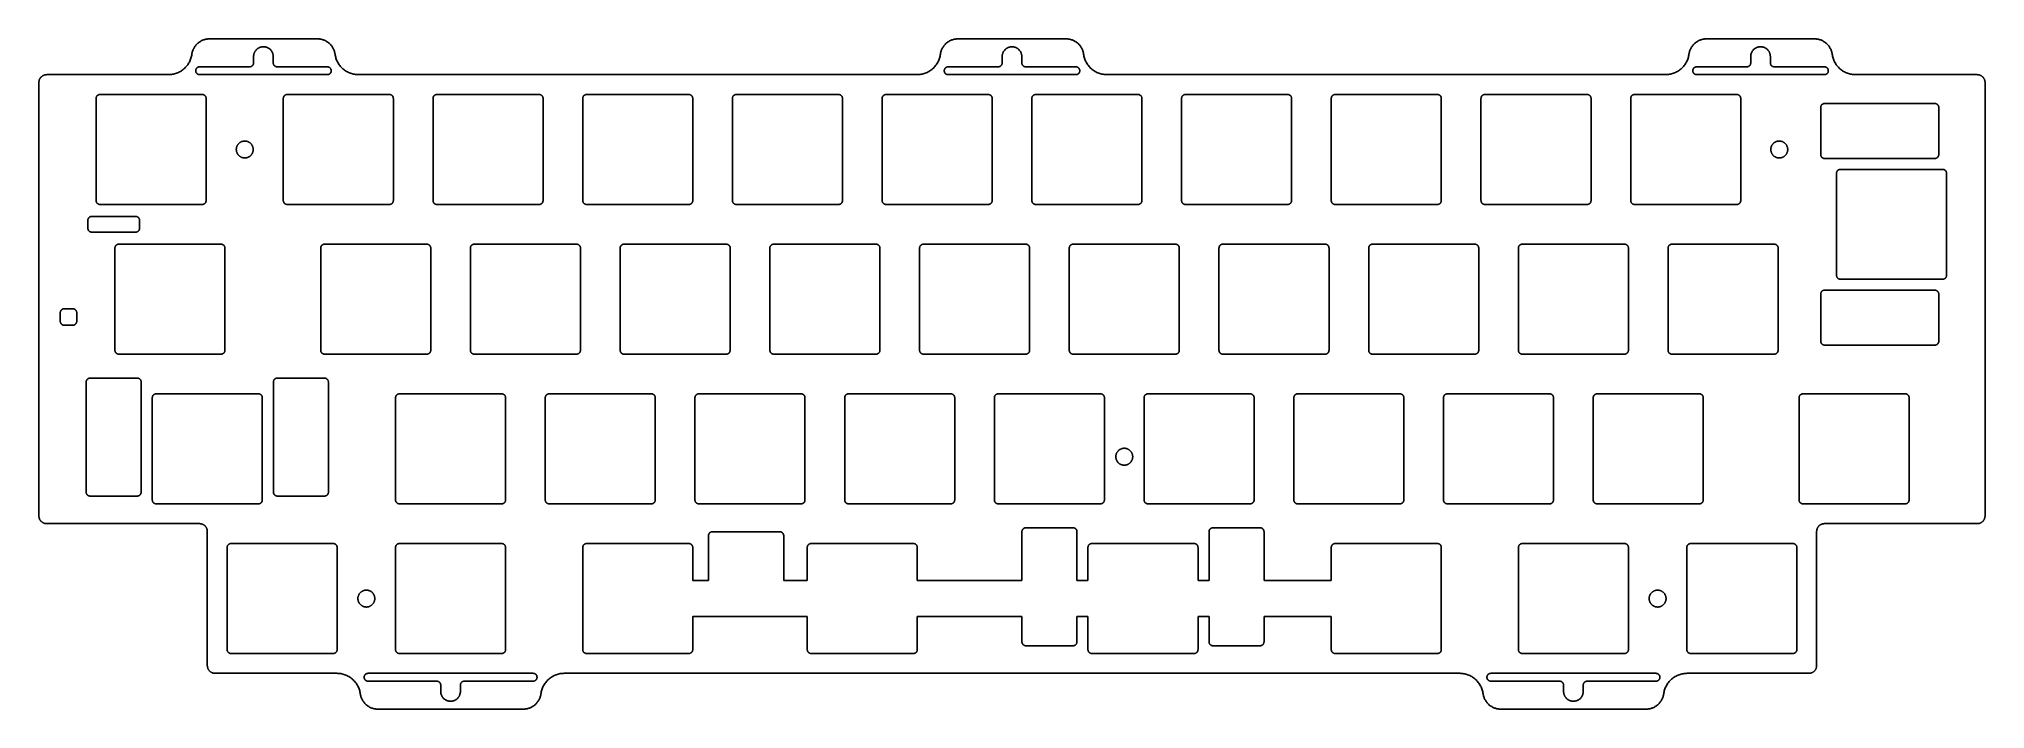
# Model space of a CAD drawing. Header units: millimetres. Extents: x -2983 to -2736, y -288 to -203.
import ezdxf

# ---------------------------------------------------------------- set-up
doc = ezdxf.new("R2010")
doc.units = ezdxf.units.MM
doc.layers.add('默认', color=7, linetype='Continuous', true_color=0xffffff)

msp = doc.modelspace()

# ---------------------------------------------------------------- linework, layer by layer
at = {"layer": '默认'}
for p, q in [((-2977.17, -226.24), (-2977.17, -227.24)), ((-2971.09, -225.74), (-2976.67, -225.74)), ((-2976.67, -227.74), (-2971.09, -227.74)), ((-2970.59, -227.24), (-2970.59, -226.24))]:
    msp.add_line(p, q, dxfattribs=at)
for points in [[(-2979.09, -237.49), (-2979.63, -237.49), (-2980.18, -237.49)], [(-2980.18, -239.59), (-2979.63, -239.59), (-2979.09, -239.59)], [(-2898.2, -266.37), (-2898.2, -272.07), (-2900.2, -272.07), (-2900.2, -267.87)], [(-2889.13, -265.87), (-2897.7, -265.87)], [(-2885.63, -272.07), (-2888.63, -272.07), (-2888.63, -266.37)], [(-2858.31, -272.07), (-2871.63, -272.07), (-2871.63, -267.87)], [(-2849.91, -272.07), (-2851.31, -272.07)], [(-2834.51, -272.07), (-2835.91, -272.07)], [(-2818.95, -272.07), (-2827.51, -272.07)], [(-2900.2, -280.87), (-2900.2, -276.67), (-2885.63, -276.67)], [(-2871.63, -280.87), (-2871.63, -276.67), (-2858.31, -276.67)], [(-2851.31, -276.67), (-2849.91, -276.67)], [(-2835.91, -276.67), (-2834.51, -276.67)], [(-2827.51, -276.67), (-2818.95, -276.67)]]:
    msp.add_lwpolyline(points, dxfattribs=at)
for points, weights in [([(-2966.91, -207.7), (-2964.29, -207.7), (-2963.94, -205.1)], [1, 0.752772652709, 1]), ([(-2963.94, -205.1), (-2963.68, -203.15), (-2961.71, -203.15)], [1, 0.752772652709, 1]), ([(-2947.94, -203.15), (-2945.98, -203.15), (-2945.71, -205.1)], [1, 0.752772652709, 1]), ([(-2945.71, -205.1), (-2945.37, -207.7), (-2942.74, -207.7)], [1, 0.752772652709, 1]), ([(-2871.66, -207.7), (-2869.04, -207.7), (-2868.69, -205.1)], [1, 0.752772652709, 1]), ([(-2868.69, -205.1), (-2868.43, -203.15), (-2866.46, -203.15)], [1, 0.752772652709, 1]), ([(-2852.69, -203.15), (-2850.73, -203.15), (-2850.46, -205.1)], [1, 0.752772652709, 1]), ([(-2850.46, -205.1), (-2850.12, -207.7), (-2847.49, -207.7)], [1, 0.752772652709, 1]), ([(-2776.41, -207.7), (-2773.79, -207.7), (-2773.44, -205.1)], [1, 0.752772652709, 1]), ([(-2773.44, -205.1), (-2773.18, -203.15), (-2771.21, -203.15)], [1, 0.752772652709, 1]), ([(-2757.44, -203.15), (-2755.48, -203.15), (-2755.21, -205.1)], [1, 0.752772652709, 1]), ([(-2755.21, -205.1), (-2754.87, -207.7), (-2752.24, -207.7)], [1, 0.752772652709, 1]), ([(-2983.4, -208.7), (-2983.4, -207.7), (-2982.4, -207.7)], [1, 0.707106781187, 1]), ([(-2956.08, -206.2), (-2956.08, -206.7), (-2956.58, -206.7)], [1, 0.707106781187, 1]), ([(-2953.08, -206.7), (-2953.58, -206.7), (-2953.58, -206.2)], [1, 0.707106781187, 1]), ([(-2860.83, -206.2), (-2860.83, -206.7), (-2861.33, -206.7)], [1, 0.707106781187, 1]), ([(-2857.83, -206.7), (-2858.33, -206.7), (-2858.33, -206.2)], [1, 0.707106781187, 1]), ([(-2765.58, -206.2), (-2765.58, -206.7), (-2766.08, -206.7)], [1, 0.707106781186, 1]), ([(-2762.58, -206.7), (-2763.08, -206.7), (-2763.08, -206.2)], [1, 0.707106781187, 1]), ([(-2736.76, -207.7), (-2735.76, -207.7), (-2735.76, -208.7)], [1, 0.707106781187, 1]), ([(-2975.62, -210.22), (-2976.12, -210.22), (-2976.12, -210.72)], [1, 0.707106781186, 1]), ([(-2962.12, -210.72), (-2962.12, -210.22), (-2962.62, -210.22)], [1, 0.707106781187, 1]), ([(-2951.8, -210.22), (-2952.3, -210.22), (-2952.3, -210.72)], [1, 0.707106781187, 1]), ([(-2938.3, -210.72), (-2938.3, -210.22), (-2938.8, -210.22)], [1, 0.707106781186, 1]), ([(-2932.75, -210.22), (-2933.25, -210.22), (-2933.25, -210.72)], [1, 0.707106781187, 1]), ([(-2919.25, -210.72), (-2919.25, -210.22), (-2919.75, -210.22)], [1, 0.707106781186, 1]), ([(-2913.7, -210.22), (-2914.2, -210.22), (-2914.2, -210.72)], [1, 0.707106781186, 1]), ([(-2900.2, -210.72), (-2900.2, -210.22), (-2900.7, -210.22)], [1, 0.707106781187, 1]), ([(-2894.65, -210.22), (-2895.15, -210.22), (-2895.15, -210.72)], [1, 0.707106781187, 1]), ([(-2881.15, -210.72), (-2881.15, -210.22), (-2881.65, -210.22)], [1, 0.707106781186, 1]), ([(-2875.6, -210.22), (-2876.1, -210.22), (-2876.1, -210.72)], [1, 0.707106781186, 1]), ([(-2862.1, -210.72), (-2862.1, -210.22), (-2862.6, -210.22)], [1, 0.707106781187, 1]), ([(-2856.55, -210.22), (-2857.05, -210.22), (-2857.05, -210.72)], [1, 0.707106781186, 1]), ([(-2843.05, -210.72), (-2843.05, -210.22), (-2843.55, -210.22)], [1, 0.707106781186, 1]), ([(-2837.5, -210.22), (-2838, -210.22), (-2838, -210.72)], [1, 0.707106781187, 1]), ([(-2824, -210.72), (-2824, -210.22), (-2824.5, -210.22)], [1, 0.707106781187, 1]), ([(-2818.45, -210.22), (-2818.95, -210.22), (-2818.95, -210.72)], [1, 0.707106781186, 1]), ([(-2804.95, -210.72), (-2804.95, -210.22), (-2805.45, -210.22)], [1, 0.707106781186, 1]), ([(-2799.4, -210.22), (-2799.9, -210.22), (-2799.9, -210.72)], [1, 0.707106781186, 1]), ([(-2785.9, -210.72), (-2785.9, -210.22), (-2786.4, -210.22)], [1, 0.707106781186, 1]), ([(-2780.35, -210.22), (-2780.85, -210.22), (-2780.85, -210.72)], [1, 0.707106781186, 1]), ([(-2766.85, -210.72), (-2766.85, -210.22), (-2767.35, -210.22)], [1, 0.707106781186, 1]), ([(-2756.17, -211.37), (-2756.67, -211.37), (-2756.67, -211.87)], [1, 0.707106781187, 1]), ([(-2741.65, -211.87), (-2741.65, -211.37), (-2742.15, -211.37)], [1, 0.707106781187, 1]), ([(-2756.67, -217.87), (-2756.67, -218.37), (-2756.17, -218.37)], [1, 0.707106781187, 1]), ([(-2754.16, -219.75), (-2754.66, -219.75), (-2754.66, -220.25)], [1, 0.707106781186, 1]), ([(-2740.66, -220.25), (-2740.66, -219.75), (-2741.16, -219.75)], [1, 0.707106781186, 1]), ([(-2976.12, -223.72), (-2976.12, -224.22), (-2975.62, -224.22)], [1, 0.707106781186, 1]), ([(-2962.62, -224.22), (-2962.12, -224.22), (-2962.12, -223.72)], [1, 0.707106781187, 1]), ([(-2952.3, -223.72), (-2952.3, -224.22), (-2951.8, -224.22)], [1, 0.707106781187, 1]), ([(-2938.8, -224.22), (-2938.3, -224.22), (-2938.3, -223.72)], [1, 0.707106781187, 1]), ([(-2933.25, -223.72), (-2933.25, -224.22), (-2932.75, -224.22)], [1, 0.707106781186, 1]), ([(-2919.75, -224.22), (-2919.25, -224.22), (-2919.25, -223.72)], [1, 0.707106781187, 1]), ([(-2914.2, -223.72), (-2914.2, -224.22), (-2913.7, -224.22)], [1, 0.707106781187, 1]), ([(-2900.7, -224.22), (-2900.2, -224.22), (-2900.2, -223.72)], [1, 0.707106781186, 1]), ([(-2895.15, -223.72), (-2895.15, -224.22), (-2894.65, -224.22)], [1, 0.707106781186, 1]), ([(-2881.65, -224.22), (-2881.15, -224.22), (-2881.15, -223.72)], [1, 0.707106781187, 1]), ([(-2876.1, -223.72), (-2876.1, -224.22), (-2875.6, -224.22)], [1, 0.707106781187, 1]), ([(-2862.6, -224.22), (-2862.1, -224.22), (-2862.1, -223.72)], [1, 0.707106781187, 1]), ([(-2857.05, -223.72), (-2857.05, -224.22), (-2856.55, -224.22)], [1, 0.707106781186, 1]), ([(-2843.55, -224.22), (-2843.05, -224.22), (-2843.05, -223.72)], [1, 0.707106781186, 1]), ([(-2838, -223.72), (-2838, -224.22), (-2837.5, -224.22)], [1, 0.707106781187, 1]), ([(-2824.5, -224.22), (-2824, -224.22), (-2824, -223.72)], [1, 0.707106781187, 1]), ([(-2818.95, -223.72), (-2818.95, -224.22), (-2818.45, -224.22)], [1, 0.707106781186, 1]), ([(-2805.45, -224.22), (-2804.95, -224.22), (-2804.95, -223.72)], [1, 0.707106781187, 1]), ([(-2799.9, -223.72), (-2799.9, -224.22), (-2799.4, -224.22)], [1, 0.707106781186, 1]), ([(-2786.4, -224.22), (-2785.9, -224.22), (-2785.9, -223.72)], [1, 0.707106781186, 1]), ([(-2780.85, -223.72), (-2780.85, -224.22), (-2780.35, -224.22)], [1, 0.707106781187, 1]), ([(-2767.35, -224.22), (-2766.85, -224.22), (-2766.85, -223.72)], [1, 0.707106781186, 1]), ([(-2976.67, -225.74), (-2977.17, -225.74), (-2977.17, -226.24)], [1, 0.707106781187, 1]), ([(-2977.17, -227.24), (-2977.17, -227.74), (-2976.67, -227.74)], [1, 0.707106781187, 1]), ([(-2970.59, -226.24), (-2970.59, -225.74), (-2971.09, -225.74)], [1, 0.707106781187, 1]), ([(-2971.09, -227.74), (-2970.59, -227.74), (-2970.59, -227.24)], [1, 0.707106781186, 1]), ([(-2973.23, -229.27), (-2973.73, -229.27), (-2973.73, -229.77)], [1, 0.707106781186, 1]), ([(-2959.73, -229.77), (-2959.73, -229.27), (-2960.23, -229.27)], [1, 0.707106781187, 1]), ([(-2947.04, -229.27), (-2947.54, -229.27), (-2947.54, -229.77)], [1, 0.707106781186, 1]), ([(-2933.54, -229.77), (-2933.54, -229.27), (-2934.04, -229.27)], [1, 0.707106781187, 1]), ([(-2927.99, -229.27), (-2928.49, -229.27), (-2928.49, -229.77)], [1, 0.707106781187, 1]), ([(-2914.49, -229.77), (-2914.49, -229.27), (-2914.99, -229.27)], [1, 0.707106781187, 1]), ([(-2908.94, -229.27), (-2909.44, -229.27), (-2909.44, -229.77)], [1, 0.707106781187, 1]), ([(-2895.44, -229.77), (-2895.44, -229.27), (-2895.94, -229.27)], [1, 0.707106781187, 1]), ([(-2889.89, -229.27), (-2890.39, -229.27), (-2890.39, -229.77)], [1, 0.707106781186, 1]), ([(-2876.39, -229.77), (-2876.39, -229.27), (-2876.89, -229.27)], [1, 0.707106781187, 1]), ([(-2870.84, -229.27), (-2871.34, -229.27), (-2871.34, -229.77)], [1, 0.707106781186, 1]), ([(-2857.34, -229.77), (-2857.34, -229.27), (-2857.84, -229.27)], [1, 0.707106781186, 1]), ([(-2851.79, -229.27), (-2852.29, -229.27), (-2852.29, -229.77)], [1, 0.707106781186, 1]), ([(-2838.29, -229.77), (-2838.29, -229.27), (-2838.79, -229.27)], [1, 0.707106781187, 1]), ([(-2832.74, -229.27), (-2833.24, -229.27), (-2833.24, -229.77)], [1, 0.707106781186, 1]), ([(-2819.24, -229.77), (-2819.24, -229.27), (-2819.74, -229.27)], [1, 0.707106781188, 1]), ([(-2813.69, -229.27), (-2814.19, -229.27), (-2814.19, -229.77)], [1, 0.707106781187, 1]), ([(-2800.19, -229.77), (-2800.19, -229.27), (-2800.69, -229.27)], [1, 0.707106781187, 1]), ([(-2794.64, -229.27), (-2795.14, -229.27), (-2795.14, -229.77)], [1, 0.707106781186, 1]), ([(-2781.14, -229.77), (-2781.14, -229.27), (-2781.64, -229.27)], [1, 0.707106781187, 1]), ([(-2775.59, -229.27), (-2776.09, -229.27), (-2776.09, -229.77)], [1, 0.707106781186, 1]), ([(-2762.09, -229.77), (-2762.09, -229.27), (-2762.59, -229.27)], [1, 0.707106781187, 1]), ([(-2756.67, -235.62), (-2756.67, -235.12), (-2756.17, -235.12)], [1, 0.707106781187, 1]), ([(-2754.66, -233.24), (-2754.66, -233.74), (-2754.16, -233.74)], [1, 0.707106781187, 1]), ([(-2741.16, -233.74), (-2740.66, -233.74), (-2740.66, -233.24)], [1, 0.707106781186, 1]), ([(-2980.18, -237.49), (-2980.68, -237.49), (-2980.68, -237.99)], [1, 0.707106781187, 1]), ([(-2978.59, -237.99), (-2978.59, -237.49), (-2979.09, -237.49)], [1, 0.707106781187, 1]), ([(-2980.68, -239.09), (-2980.68, -239.59), (-2980.18, -239.59)], [1, 0.707106781187, 1]), ([(-2979.09, -239.59), (-2978.59, -239.59), (-2978.59, -239.09)], [1, 0.707106781187, 1]), ([(-2756.17, -242.12), (-2756.67, -242.12), (-2756.67, -241.62)], [1, 0.707106781187, 1]), ([(-2741.65, -241.62), (-2741.65, -242.12), (-2742.15, -242.12)], [1, 0.707106781187, 1]), ([(-2973.73, -242.77), (-2973.73, -243.27), (-2973.23, -243.27)], [1, 0.707106781186, 1]), ([(-2960.23, -243.27), (-2959.73, -243.27), (-2959.73, -242.77)], [1, 0.707106781187, 1]), ([(-2947.54, -242.77), (-2947.54, -243.27), (-2947.04, -243.27)], [1, 0.707106781186, 1]), ([(-2934.04, -243.27), (-2933.54, -243.27), (-2933.54, -242.77)], [1, 0.707106781187, 1]), ([(-2928.49, -242.77), (-2928.49, -243.27), (-2927.99, -243.27)], [1, 0.707106781186, 1]), ([(-2914.99, -243.27), (-2914.49, -243.27), (-2914.49, -242.77)], [1, 0.707106781187, 1]), ([(-2909.44, -242.77), (-2909.44, -243.27), (-2908.94, -243.27)], [1, 0.707106781187, 1]), ([(-2895.94, -243.27), (-2895.44, -243.27), (-2895.44, -242.77)], [1, 0.707106781186, 1]), ([(-2890.39, -242.77), (-2890.39, -243.27), (-2889.89, -243.27)], [1, 0.707106781186, 1]), ([(-2876.89, -243.27), (-2876.39, -243.27), (-2876.39, -242.77)], [1, 0.707106781187, 1]), ([(-2871.34, -242.77), (-2871.34, -243.27), (-2870.84, -243.27)], [1, 0.707106781186, 1]), ([(-2857.84, -243.27), (-2857.34, -243.27), (-2857.34, -242.77)], [1, 0.707106781185, 1]), ([(-2852.29, -242.77), (-2852.29, -243.27), (-2851.79, -243.27)], [1, 0.707106781186, 1]), ([(-2838.79, -243.27), (-2838.29, -243.27), (-2838.29, -242.77)], [1, 0.707106781186, 1]), ([(-2833.24, -242.77), (-2833.24, -243.27), (-2832.74, -243.27)], [1, 0.707106781187, 1]), ([(-2819.74, -243.27), (-2819.24, -243.27), (-2819.24, -242.77)], [1, 0.707106781188, 1]), ([(-2814.19, -242.77), (-2814.19, -243.27), (-2813.69, -243.27)], [1, 0.707106781185, 1]), ([(-2800.69, -243.27), (-2800.19, -243.27), (-2800.19, -242.77)], [1, 0.707106781187, 1]), ([(-2795.14, -242.77), (-2795.14, -243.27), (-2794.64, -243.27)], [1, 0.707106781186, 1]), ([(-2781.64, -243.27), (-2781.14, -243.27), (-2781.14, -242.77)], [1, 0.707106781187, 1]), ([(-2776.09, -242.77), (-2776.09, -243.27), (-2775.59, -243.27)], [1, 0.707106781186, 1]), ([(-2762.59, -243.27), (-2762.09, -243.27), (-2762.09, -242.77)], [1, 0.707106781187, 1]), ([(-2970.89, -246.31), (-2970.39, -246.31), (-2970.39, -246.81)], [1, 0.707106781187, 1]), ([(-2953.06, -246.31), (-2953.56, -246.31), (-2953.56, -246.81)], [1, 0.707106781187, 1]), ([(-2968.47, -248.32), (-2968.97, -248.32), (-2968.97, -248.82)], [1, 0.707106781187, 1]), ([(-2954.97, -248.82), (-2954.97, -248.32), (-2955.47, -248.32)], [1, 0.707106781186, 1]), ([(-2937.52, -248.32), (-2938.02, -248.32), (-2938.02, -248.82)], [1, 0.707106781187, 1]), ([(-2924.02, -248.82), (-2924.02, -248.32), (-2924.52, -248.32)], [1, 0.707106781186, 1]), ([(-2918.47, -248.32), (-2918.97, -248.32), (-2918.97, -248.82)], [1, 0.707106781187, 1]), ([(-2904.97, -248.82), (-2904.97, -248.32), (-2905.47, -248.32)], [1, 0.707106781187, 1]), ([(-2899.42, -248.32), (-2899.92, -248.32), (-2899.92, -248.82)], [1, 0.707106781187, 1]), ([(-2885.92, -248.82), (-2885.92, -248.32), (-2886.42, -248.32)], [1, 0.707106781188, 1]), ([(-2880.37, -248.32), (-2880.87, -248.32), (-2880.87, -248.82)], [1, 0.707106781186, 1]), ([(-2866.87, -248.82), (-2866.87, -248.32), (-2867.37, -248.32)], [1, 0.707106781187, 1]), ([(-2861.32, -248.32), (-2861.82, -248.32), (-2861.82, -248.82)], [1, 0.707106781187, 1]), ([(-2847.82, -248.82), (-2847.82, -248.32), (-2848.32, -248.32)], [1, 0.707106781187, 1]), ([(-2842.27, -248.32), (-2842.77, -248.32), (-2842.77, -248.82)], [1, 0.707106781186, 1]), ([(-2828.77, -248.82), (-2828.77, -248.32), (-2829.27, -248.32)], [1, 0.707106781187, 1]), ([(-2823.22, -248.32), (-2823.72, -248.32), (-2823.72, -248.82)], [1, 0.707106781186, 1]), ([(-2809.72, -248.82), (-2809.72, -248.32), (-2810.22, -248.32)], [1, 0.707106781188, 1]), ([(-2804.17, -248.32), (-2804.67, -248.32), (-2804.67, -248.82)], [1, 0.707106781187, 1]), ([(-2790.67, -248.82), (-2790.67, -248.32), (-2791.17, -248.32)], [1, 0.707106781186, 1]), ([(-2785.12, -248.32), (-2785.62, -248.32), (-2785.62, -248.82)], [1, 0.707106781186, 1]), ([(-2771.62, -248.82), (-2771.62, -248.32), (-2772.12, -248.32)], [1, 0.707106781186, 1]), ([(-2758.92, -248.32), (-2759.42, -248.32), (-2759.42, -248.82)], [1, 0.707106781186, 1]), ([(-2745.42, -248.82), (-2745.42, -248.32), (-2745.92, -248.32)], [1, 0.707106781186, 1]), ([(-2976.89, -261.33), (-2977.39, -261.33), (-2977.39, -260.83)], [1, 0.707106781187, 1]), ([(-2970.39, -260.83), (-2970.39, -261.33), (-2970.89, -261.33)], [1, 0.707106781187, 1]), ([(-2968.97, -261.82), (-2968.97, -262.32), (-2968.47, -262.32)], [1, 0.707106781187, 1]), ([(-2955.47, -262.32), (-2954.97, -262.32), (-2954.97, -261.82)], [1, 0.707106781186, 1]), ([(-2953.56, -260.83), (-2953.56, -261.33), (-2953.06, -261.33)], [1, 0.707106781187, 1]), ([(-2947.06, -261.33), (-2946.56, -261.33), (-2946.56, -260.83)], [1, 0.707106781187, 1]), ([(-2938.02, -261.82), (-2938.02, -262.32), (-2937.52, -262.32)], [1, 0.707106781186, 1]), ([(-2924.52, -262.32), (-2924.02, -262.32), (-2924.02, -261.82)], [1, 0.707106781186, 1]), ([(-2918.97, -261.82), (-2918.97, -262.32), (-2918.47, -262.32)], [1, 0.707106781186, 1]), ([(-2905.47, -262.32), (-2904.97, -262.32), (-2904.97, -261.82)], [1, 0.707106781186, 1]), ([(-2899.92, -261.82), (-2899.92, -262.32), (-2899.42, -262.32)], [1, 0.707106781186, 1]), ([(-2886.42, -262.32), (-2885.92, -262.32), (-2885.92, -261.82)], [1, 0.707106781186, 1]), ([(-2880.87, -261.82), (-2880.87, -262.32), (-2880.37, -262.32)], [1, 0.707106781186, 1]), ([(-2867.37, -262.32), (-2866.87, -262.32), (-2866.87, -261.82)], [1, 0.707106781186, 1]), ([(-2861.82, -261.82), (-2861.82, -262.32), (-2861.32, -262.32)], [1, 0.707106781186, 1]), ([(-2848.32, -262.32), (-2847.82, -262.32), (-2847.82, -261.82)], [1, 0.707106781186, 1]), ([(-2842.77, -261.82), (-2842.77, -262.32), (-2842.27, -262.32)], [1, 0.707106781186, 1]), ([(-2829.27, -262.32), (-2828.77, -262.32), (-2828.77, -261.82)], [1, 0.707106781186, 1]), ([(-2823.72, -261.82), (-2823.72, -262.32), (-2823.22, -262.32)], [1, 0.707106781185, 1]), ([(-2810.22, -262.32), (-2809.72, -262.32), (-2809.72, -261.82)], [1, 0.707106781186, 1]), ([(-2804.67, -261.82), (-2804.67, -262.32), (-2804.17, -262.32)], [1, 0.707106781186, 1]), ([(-2791.17, -262.32), (-2790.67, -262.32), (-2790.67, -261.82)], [1, 0.707106781186, 1]), ([(-2785.62, -261.82), (-2785.62, -262.32), (-2785.12, -262.32)], [1, 0.707106781186, 1]), ([(-2772.12, -262.32), (-2771.62, -262.32), (-2771.62, -261.82)], [1, 0.707106781186, 1]), ([(-2759.42, -261.82), (-2759.42, -262.32), (-2758.92, -262.32)], [1, 0.707106781186, 1]), ([(-2745.92, -262.32), (-2745.42, -262.32), (-2745.42, -261.82)], [1, 0.707106781186, 1]), ([(-2982.4, -264.84), (-2983.4, -264.84), (-2983.4, -263.84)], [1, 0.707106781187, 1]), ([(-2961.97, -265.84), (-2961.97, -264.84), (-2962.97, -264.84)], [1, 0.707106781187, 1]), ([(-2756.19, -264.84), (-2757.19, -264.84), (-2757.19, -265.84)], [1, 0.707106781187, 1]), ([(-2735.76, -263.84), (-2735.76, -264.84), (-2736.76, -264.84)], [1, 0.707106781187, 1]), ([(-2958.95, -267.37), (-2959.45, -267.37), (-2959.45, -267.87)], [1, 0.707106781186, 1]), ([(-2945.45, -267.87), (-2945.45, -267.37), (-2945.95, -267.37)], [1, 0.707106781187, 1]), ([(-2937.52, -267.37), (-2938.02, -267.37), (-2938.02, -267.87)], [1, 0.707106781186, 1]), ([(-2924.02, -267.87), (-2924.02, -267.37), (-2924.52, -267.37)], [1, 0.707106781187, 1]), ([(-2913.7, -267.37), (-2914.2, -267.37), (-2914.2, -267.87)], [1, 0.707106781186, 1]), ([(-2900.2, -267.87), (-2900.2, -267.37), (-2900.7, -267.37)], [1, 0.707106781187, 1]), ([(-2897.7, -265.87), (-2898.2, -265.87), (-2898.2, -266.37)], [1, 0.707106781187, 1]), ([(-2888.63, -266.37), (-2888.63, -265.87), (-2889.13, -265.87)], [1, 0.707106781187, 1]), ([(-2885.13, -267.37), (-2885.63, -267.37), (-2885.63, -267.87)], [1, 0.707106781186, 1]), ([(-2871.63, -267.87), (-2871.63, -267.37), (-2872.13, -267.37)], [1, 0.707106781187, 1]), ([(-2857.81, -265.36), (-2858.31, -265.36), (-2858.31, -265.86)], [1, 0.707106781187, 1]), ([(-2849.41, -267.37), (-2849.91, -267.37), (-2849.91, -267.87)], [1, 0.707106781186, 1]), ([(-2835.91, -267.87), (-2835.91, -267.37), (-2836.41, -267.37)], [1, 0.707106781187, 1]), ([(-2827.51, -265.86), (-2827.51, -265.36), (-2828.01, -265.36)], [1, 0.707106781187, 1]), ([(-2818.45, -267.37), (-2818.95, -267.37), (-2818.95, -267.87)], [1, 0.707106781186, 1]), ([(-2804.95, -267.87), (-2804.95, -267.37), (-2805.45, -267.37)], [1, 0.707106781187, 1]), ([(-2794.64, -267.37), (-2795.14, -267.37), (-2795.14, -267.87)], [1, 0.707106781186, 1]), ([(-2781.14, -267.87), (-2781.14, -267.37), (-2781.64, -267.37)], [1, 0.707106781187, 1]), ([(-2773.21, -267.37), (-2773.71, -267.37), (-2773.71, -267.87)], [1, 0.707106781186, 1]), ([(-2759.71, -267.87), (-2759.71, -267.37), (-2760.21, -267.37)], [1, 0.707106781187, 1]), ([(-2959.45, -280.87), (-2959.45, -281.37), (-2958.95, -281.37)], [1, 0.707106781186, 1]), ([(-2945.95, -281.37), (-2945.45, -281.37), (-2945.45, -280.87)], [1, 0.707106781187, 1]), ([(-2938.02, -280.87), (-2938.02, -281.37), (-2937.52, -281.37)], [1, 0.707106781186, 1]), ([(-2924.52, -281.37), (-2924.02, -281.37), (-2924.02, -280.87)], [1, 0.707106781187, 1]), ([(-2914.2, -280.87), (-2914.2, -281.37), (-2913.7, -281.37)], [1, 0.707106781186, 1]), ([(-2900.7, -281.37), (-2900.2, -281.37), (-2900.2, -280.87)], [1, 0.707106781187, 1]), ([(-2885.63, -280.87), (-2885.63, -281.37), (-2885.13, -281.37)], [1, 0.707106781186, 1]), ([(-2872.13, -281.37), (-2871.63, -281.37), (-2871.63, -280.87)], [1, 0.707106781187, 1]), ([(-2858.31, -279.88), (-2858.31, -280.38), (-2857.81, -280.38)], [1, 0.707106781187, 1]), ([(-2851.81, -280.38), (-2851.31, -280.38), (-2851.31, -279.88)], [1, 0.707106781187, 1]), ([(-2849.91, -280.87), (-2849.91, -281.37), (-2849.41, -281.37)], [1, 0.707106781186, 1]), ([(-2836.41, -281.37), (-2835.91, -281.37), (-2835.91, -280.87)], [1, 0.707106781187, 1]), ([(-2834.51, -279.88), (-2834.51, -280.38), (-2834.01, -280.38)], [1, 0.707106781187, 1]), ([(-2828.01, -280.38), (-2827.51, -280.38), (-2827.51, -279.88)], [1, 0.707106781187, 1]), ([(-2818.95, -280.87), (-2818.95, -281.37), (-2818.45, -281.37)], [1, 0.707106781186, 1]), ([(-2805.45, -281.37), (-2804.95, -281.37), (-2804.95, -280.87)], [1, 0.707106781187, 1]), ([(-2795.14, -280.87), (-2795.14, -281.37), (-2794.64, -281.37)], [1, 0.707106781186, 1]), ([(-2781.64, -281.37), (-2781.14, -281.37), (-2781.14, -280.87)], [1, 0.707106781187, 1]), ([(-2773.71, -280.87), (-2773.71, -281.37), (-2773.21, -281.37)], [1, 0.707106781186, 1]), ([(-2760.21, -281.37), (-2759.71, -281.37), (-2759.71, -280.87)], [1, 0.707106781187, 1]), ([(-2960.97, -283.89), (-2961.97, -283.89), (-2961.97, -282.89)], [1, 0.707106781187, 1]), ([(-2942.51, -286.49), (-2942.86, -283.89), (-2945.48, -283.89)], [1, 0.752772652709, 1]), ([(-2916.55, -283.89), (-2919.17, -283.89), (-2919.52, -286.49)], [1, 0.752772652709, 1]), ([(-2799.63, -286.49), (-2799.98, -283.89), (-2802.61, -283.89)], [1, 0.752772652709, 1]), ([(-2773.67, -283.89), (-2776.3, -283.89), (-2776.65, -286.49)], [1, 0.752772652709, 1]), ([(-2757.19, -282.89), (-2757.19, -283.89), (-2758.19, -283.89)], [1, 0.707106781187, 1]), ([(-2940.28, -288.44), (-2942.25, -288.44), (-2942.51, -286.49)], [1, 0.752772652709, 1]), ([(-2932.77, -284.89), (-2932.27, -284.89), (-2932.27, -285.39)], [1, 0.707106781187, 1]), ([(-2929.77, -285.39), (-2929.77, -284.89), (-2929.27, -284.89)], [1, 0.707106781187, 1]), ([(-2919.52, -286.49), (-2919.78, -288.44), (-2921.75, -288.44)], [1, 0.752772652709, 1]), ([(-2797.4, -288.44), (-2799.37, -288.44), (-2799.63, -286.49)], [1, 0.752772652709, 1]), ([(-2789.89, -284.89), (-2789.39, -284.89), (-2789.39, -285.39)], [1, 0.707106781187, 1]), ([(-2786.89, -285.39), (-2786.89, -284.89), (-2786.39, -284.89)], [1, 0.707106781187, 1]), ([(-2776.65, -286.49), (-2776.91, -288.44), (-2778.88, -288.44)], [1, 0.752772652709, 1])]:
    msp.add_rational_spline(points, weights, degree=2, dxfattribs=at)
for points in [[(-2961.71, -203.15), (-2954.83, -203.15), (-2947.94, -203.15)], [(-2956.08, -205.4), (-2956.08, -205.8), (-2956.08, -206.2)], [(-2953.58, -206.2), (-2953.58, -205.8), (-2953.58, -205.4)], [(-2866.46, -203.15), (-2859.58, -203.15), (-2852.69, -203.15)], [(-2860.83, -205.4), (-2860.83, -205.8), (-2860.83, -206.2)], [(-2858.33, -206.2), (-2858.33, -205.8), (-2858.33, -205.4)], [(-2771.21, -203.15), (-2764.33, -203.15), (-2757.44, -203.15)], [(-2765.58, -205.4), (-2765.58, -205.8), (-2765.58, -206.2)], [(-2763.08, -206.2), (-2763.08, -205.8), (-2763.08, -205.4)], [(-2982.4, -207.7), (-2981.1, -207.7), (-2966.91, -207.7)], [(-2956.58, -206.7), (-2959.76, -206.7), (-2962.95, -206.7)], [(-2962.95, -207.7), (-2954.83, -207.7), (-2946.71, -207.7)], [(-2946.71, -206.7), (-2949.89, -206.7), (-2953.08, -206.7)], [(-2942.74, -207.7), (-2911.97, -207.7), (-2871.66, -207.7)], [(-2861.33, -206.7), (-2864.51, -206.7), (-2867.7, -206.7)], [(-2867.7, -207.7), (-2859.58, -207.7), (-2851.46, -207.7)], [(-2851.46, -206.7), (-2854.64, -206.7), (-2857.83, -206.7)], [(-2847.49, -207.7), (-2807.23, -207.7), (-2776.41, -207.7)], [(-2766.08, -206.7), (-2769.26, -206.7), (-2772.45, -206.7)], [(-2772.45, -207.7), (-2764.33, -207.7), (-2756.21, -207.7)], [(-2756.21, -206.7), (-2759.39, -206.7), (-2762.58, -206.7)], [(-2752.24, -207.7), (-2743.05, -207.7), (-2736.76, -207.7)], [(-2983.4, -263.84), (-2983.4, -236.27), (-2983.4, -208.7)], [(-2962.62, -210.22), (-2969.12, -210.22), (-2975.62, -210.22)], [(-2938.8, -210.22), (-2945.3, -210.22), (-2951.8, -210.22)], [(-2919.75, -210.22), (-2926.25, -210.22), (-2932.75, -210.22)], [(-2900.7, -210.22), (-2907.2, -210.22), (-2913.7, -210.22)], [(-2881.65, -210.22), (-2888.15, -210.22), (-2894.65, -210.22)], [(-2862.6, -210.22), (-2869.1, -210.22), (-2875.6, -210.22)], [(-2843.55, -210.22), (-2850.05, -210.22), (-2856.55, -210.22)], [(-2824.5, -210.22), (-2831, -210.22), (-2837.5, -210.22)], [(-2805.45, -210.22), (-2811.95, -210.22), (-2818.45, -210.22)], [(-2786.4, -210.22), (-2792.9, -210.22), (-2799.4, -210.22)], [(-2767.35, -210.22), (-2773.85, -210.22), (-2780.35, -210.22)], [(-2735.76, -208.7), (-2735.76, -236.27), (-2735.76, -263.84)], [(-2976.12, -210.72), (-2976.12, -217.22), (-2976.12, -223.72)], [(-2962.12, -223.72), (-2962.12, -217.22), (-2962.12, -210.72)], [(-2952.3, -210.72), (-2952.3, -217.22), (-2952.3, -223.72)], [(-2938.3, -223.72), (-2938.3, -217.22), (-2938.3, -210.72)], [(-2933.25, -210.72), (-2933.25, -217.22), (-2933.25, -223.72)], [(-2919.25, -223.72), (-2919.25, -217.22), (-2919.25, -210.72)], [(-2914.2, -210.72), (-2914.2, -217.22), (-2914.2, -223.72)], [(-2900.2, -223.72), (-2900.2, -217.22), (-2900.2, -210.72)], [(-2895.15, -210.72), (-2895.15, -217.22), (-2895.15, -223.72)], [(-2881.15, -223.72), (-2881.15, -217.22), (-2881.15, -210.72)], [(-2876.1, -210.72), (-2876.1, -217.22), (-2876.1, -223.72)], [(-2862.1, -223.72), (-2862.1, -217.22), (-2862.1, -210.72)], [(-2857.05, -210.72), (-2857.05, -217.22), (-2857.05, -223.72)], [(-2843.05, -223.72), (-2843.05, -217.22), (-2843.05, -210.72)], [(-2838, -210.72), (-2838, -217.22), (-2838, -223.72)], [(-2824, -223.72), (-2824, -217.22), (-2824, -210.72)], [(-2818.95, -210.72), (-2818.95, -217.22), (-2818.95, -223.72)], [(-2804.95, -223.72), (-2804.95, -217.22), (-2804.95, -210.72)], [(-2799.9, -210.72), (-2799.9, -217.22), (-2799.9, -223.72)], [(-2785.9, -223.72), (-2785.9, -217.22), (-2785.9, -210.72)], [(-2780.85, -210.72), (-2780.85, -217.22), (-2780.85, -223.72)], [(-2766.85, -223.72), (-2766.85, -217.22), (-2766.85, -210.72)], [(-2756.67, -211.87), (-2756.67, -214.87), (-2756.67, -217.87)], [(-2742.15, -211.37), (-2749.16, -211.37), (-2756.17, -211.37)], [(-2741.65, -217.83), (-2741.65, -214.85), (-2741.65, -211.87)], [(-2756.17, -218.37), (-2749.17, -218.37), (-2742.18, -218.37)], [(-2754.66, -220.25), (-2754.66, -226.75), (-2754.66, -233.24)], [(-2741.16, -219.75), (-2747.66, -219.75), (-2754.16, -219.75)], [(-2740.66, -233.24), (-2740.66, -226.75), (-2740.66, -220.25)], [(-2975.62, -224.22), (-2969.12, -224.22), (-2962.62, -224.22)], [(-2951.8, -224.22), (-2945.3, -224.22), (-2938.8, -224.22)], [(-2932.75, -224.22), (-2926.25, -224.22), (-2919.75, -224.22)], [(-2913.7, -224.22), (-2907.2, -224.22), (-2900.7, -224.22)], [(-2894.65, -224.22), (-2888.15, -224.22), (-2881.65, -224.22)], [(-2875.6, -224.22), (-2869.1, -224.22), (-2862.6, -224.22)], [(-2856.55, -224.22), (-2850.05, -224.22), (-2843.55, -224.22)], [(-2837.5, -224.22), (-2831, -224.22), (-2824.5, -224.22)], [(-2818.45, -224.22), (-2811.95, -224.22), (-2805.45, -224.22)], [(-2799.4, -224.22), (-2792.9, -224.22), (-2786.4, -224.22)], [(-2780.35, -224.22), (-2773.85, -224.22), (-2767.35, -224.22)], [(-2973.73, -229.77), (-2973.73, -236.27), (-2973.73, -242.77)], [(-2960.23, -229.27), (-2966.73, -229.27), (-2973.23, -229.27)], [(-2959.73, -242.77), (-2959.73, -236.27), (-2959.73, -229.77)], [(-2947.54, -229.77), (-2947.54, -236.27), (-2947.54, -242.77)], [(-2934.04, -229.27), (-2940.54, -229.27), (-2947.04, -229.27)], [(-2933.54, -242.77), (-2933.54, -236.27), (-2933.54, -229.77)], [(-2928.49, -229.77), (-2928.49, -236.27), (-2928.49, -242.77)], [(-2914.99, -229.27), (-2921.49, -229.27), (-2927.99, -229.27)], [(-2914.49, -242.77), (-2914.49, -236.27), (-2914.49, -229.77)], [(-2909.44, -229.77), (-2909.44, -236.27), (-2909.44, -242.77)], [(-2895.94, -229.27), (-2902.44, -229.27), (-2908.94, -229.27)], [(-2895.44, -242.77), (-2895.44, -236.27), (-2895.44, -229.77)], [(-2890.39, -229.77), (-2890.39, -236.27), (-2890.39, -242.77)], [(-2876.89, -229.27), (-2883.39, -229.27), (-2889.89, -229.27)], [(-2876.39, -242.77), (-2876.39, -236.27), (-2876.39, -229.77)], [(-2871.34, -229.77), (-2871.34, -236.27), (-2871.34, -242.77)], [(-2857.84, -229.27), (-2864.34, -229.27), (-2870.84, -229.27)], [(-2857.34, -242.77), (-2857.34, -236.27), (-2857.34, -229.77)], [(-2852.29, -229.77), (-2852.29, -236.27), (-2852.29, -242.77)], [(-2838.79, -229.27), (-2845.29, -229.27), (-2851.79, -229.27)], [(-2838.29, -242.77), (-2838.29, -236.27), (-2838.29, -229.77)], [(-2833.24, -229.77), (-2833.24, -236.27), (-2833.24, -242.77)], [(-2819.74, -229.27), (-2826.24, -229.27), (-2832.74, -229.27)], [(-2819.24, -242.77), (-2819.24, -236.27), (-2819.24, -229.77)], [(-2814.19, -229.77), (-2814.19, -236.27), (-2814.19, -242.77)], [(-2800.69, -229.27), (-2807.19, -229.27), (-2813.69, -229.27)], [(-2800.19, -242.77), (-2800.19, -236.27), (-2800.19, -229.77)], [(-2795.14, -229.77), (-2795.14, -236.27), (-2795.14, -242.77)], [(-2781.64, -229.27), (-2788.14, -229.27), (-2794.64, -229.27)], [(-2781.14, -242.77), (-2781.14, -236.27), (-2781.14, -229.77)], [(-2776.09, -229.77), (-2776.09, -236.27), (-2776.09, -242.77)], [(-2762.59, -229.27), (-2769.09, -229.27), (-2775.59, -229.27)], [(-2762.09, -242.77), (-2762.09, -236.27), (-2762.09, -229.77)], [(-2756.17, -235.12), (-2749.17, -235.12), (-2742.18, -235.12)], [(-2754.16, -233.74), (-2747.66, -233.74), (-2741.16, -233.74)], [(-2756.67, -241.62), (-2756.67, -238.62), (-2756.67, -235.62)], [(-2741.65, -235.66), (-2741.65, -238.64), (-2741.65, -241.62)], [(-2980.68, -237.99), (-2980.68, -238.54), (-2980.68, -239.09)], [(-2978.59, -239.09), (-2978.59, -238.54), (-2978.59, -237.99)], [(-2742.15, -242.12), (-2749.16, -242.12), (-2756.17, -242.12)], [(-2973.23, -243.27), (-2966.73, -243.27), (-2960.23, -243.27)], [(-2947.04, -243.27), (-2940.54, -243.27), (-2934.04, -243.27)], [(-2927.99, -243.27), (-2921.49, -243.27), (-2914.99, -243.27)], [(-2908.94, -243.27), (-2902.44, -243.27), (-2895.94, -243.27)], [(-2889.89, -243.27), (-2883.39, -243.27), (-2876.89, -243.27)], [(-2870.84, -243.27), (-2864.34, -243.27), (-2857.84, -243.27)], [(-2851.79, -243.27), (-2845.29, -243.27), (-2838.79, -243.27)], [(-2832.74, -243.27), (-2826.24, -243.27), (-2819.74, -243.27)], [(-2813.69, -243.27), (-2807.19, -243.27), (-2800.69, -243.27)], [(-2794.64, -243.27), (-2788.14, -243.27), (-2781.64, -243.27)], [(-2775.59, -243.27), (-2769.09, -243.27), (-2762.59, -243.27)], [(-2977.39, -260.83), (-2977.39, -253.84), (-2977.39, -246.84)], [(-2976.85, -246.31), (-2973.87, -246.31), (-2970.89, -246.31)], [(-2970.39, -246.81), (-2970.39, -253.82), (-2970.39, -260.83)], [(-2953.56, -246.81), (-2953.56, -253.82), (-2953.56, -260.83)], [(-2947.1, -246.31), (-2950.08, -246.31), (-2953.06, -246.31)], [(-2946.56, -260.83), (-2946.56, -253.84), (-2946.56, -246.84)], [(-2968.97, -248.82), (-2968.97, -255.32), (-2968.97, -261.82)], [(-2955.47, -248.32), (-2961.97, -248.32), (-2968.47, -248.32)], [(-2954.97, -261.82), (-2954.97, -255.32), (-2954.97, -248.82)], [(-2938.02, -248.82), (-2938.02, -255.32), (-2938.02, -261.82)], [(-2924.52, -248.32), (-2931.02, -248.32), (-2937.52, -248.32)], [(-2924.02, -261.82), (-2924.02, -255.32), (-2924.02, -248.82)], [(-2918.97, -248.82), (-2918.97, -255.32), (-2918.97, -261.82)], [(-2905.47, -248.32), (-2911.97, -248.32), (-2918.47, -248.32)], [(-2904.97, -261.82), (-2904.97, -255.32), (-2904.97, -248.82)], [(-2899.92, -248.82), (-2899.92, -255.32), (-2899.92, -261.82)], [(-2886.42, -248.32), (-2892.92, -248.32), (-2899.42, -248.32)], [(-2885.92, -261.82), (-2885.92, -255.32), (-2885.92, -248.82)], [(-2880.87, -248.82), (-2880.87, -255.32), (-2880.87, -261.82)], [(-2867.37, -248.32), (-2873.87, -248.32), (-2880.37, -248.32)], [(-2866.87, -261.82), (-2866.87, -255.32), (-2866.87, -248.82)], [(-2861.82, -248.82), (-2861.82, -255.32), (-2861.82, -261.82)], [(-2848.32, -248.32), (-2854.82, -248.32), (-2861.32, -248.32)], [(-2847.82, -261.82), (-2847.82, -255.32), (-2847.82, -248.82)], [(-2842.77, -248.82), (-2842.77, -255.32), (-2842.77, -261.82)], [(-2829.27, -248.32), (-2835.77, -248.32), (-2842.27, -248.32)], [(-2828.77, -261.82), (-2828.77, -255.32), (-2828.77, -248.82)], [(-2823.72, -248.82), (-2823.72, -255.32), (-2823.72, -261.82)], [(-2810.22, -248.32), (-2816.72, -248.32), (-2823.22, -248.32)], [(-2809.72, -261.82), (-2809.72, -255.32), (-2809.72, -248.82)], [(-2804.67, -248.82), (-2804.67, -255.32), (-2804.67, -261.82)], [(-2791.17, -248.32), (-2797.67, -248.32), (-2804.17, -248.32)], [(-2790.67, -261.82), (-2790.67, -255.32), (-2790.67, -248.82)], [(-2785.62, -248.82), (-2785.62, -255.32), (-2785.62, -261.82)], [(-2772.12, -248.32), (-2778.62, -248.32), (-2785.12, -248.32)], [(-2771.62, -261.82), (-2771.62, -255.32), (-2771.62, -248.82)], [(-2759.42, -248.82), (-2759.42, -255.32), (-2759.42, -261.82)], [(-2745.92, -248.32), (-2752.42, -248.32), (-2758.92, -248.32)], [(-2745.42, -261.82), (-2745.42, -255.32), (-2745.42, -248.82)], [(-2970.89, -261.33), (-2973.89, -261.33), (-2976.89, -261.33)], [(-2968.47, -262.32), (-2961.97, -262.32), (-2955.47, -262.32)], [(-2953.06, -261.33), (-2950.06, -261.33), (-2947.06, -261.33)], [(-2937.52, -262.32), (-2931.02, -262.32), (-2924.52, -262.32)], [(-2918.47, -262.32), (-2911.97, -262.32), (-2905.47, -262.32)], [(-2899.42, -262.32), (-2892.92, -262.32), (-2886.42, -262.32)], [(-2880.37, -262.32), (-2873.87, -262.32), (-2867.37, -262.32)], [(-2861.32, -262.32), (-2854.82, -262.32), (-2848.32, -262.32)], [(-2842.27, -262.32), (-2835.77, -262.32), (-2829.27, -262.32)], [(-2823.22, -262.32), (-2816.72, -262.32), (-2810.22, -262.32)], [(-2804.17, -262.32), (-2797.67, -262.32), (-2791.17, -262.32)], [(-2785.12, -262.32), (-2778.62, -262.32), (-2772.12, -262.32)], [(-2758.92, -262.32), (-2752.42, -262.32), (-2745.92, -262.32)], [(-2962.97, -264.84), (-2972.68, -264.84), (-2982.4, -264.84)], [(-2736.76, -264.84), (-2746.47, -264.84), (-2756.19, -264.84)], [(-2961.97, -282.89), (-2961.97, -274.37), (-2961.97, -265.84)], [(-2945.95, -267.37), (-2952.45, -267.37), (-2958.95, -267.37)], [(-2924.52, -267.37), (-2931.02, -267.37), (-2937.52, -267.37)], [(-2900.7, -267.37), (-2907.2, -267.37), (-2913.7, -267.37)], [(-2872.13, -267.37), (-2878.63, -267.37), (-2885.13, -267.37)], [(-2858.31, -265.86), (-2858.31, -268.97), (-2858.31, -272.07)], [(-2851.85, -265.36), (-2854.83, -265.36), (-2857.81, -265.36)], [(-2851.31, -272.07), (-2851.31, -268.98), (-2851.31, -265.89)], [(-2836.41, -267.37), (-2842.91, -267.37), (-2849.41, -267.37)], [(-2834.51, -265.89), (-2834.51, -268.98), (-2834.51, -272.07)], [(-2828.01, -265.36), (-2830.99, -265.36), (-2833.97, -265.36)], [(-2827.51, -272.07), (-2827.51, -268.97), (-2827.51, -265.86)], [(-2805.45, -267.37), (-2811.95, -267.37), (-2818.45, -267.37)], [(-2781.64, -267.37), (-2788.14, -267.37), (-2794.64, -267.37)], [(-2760.21, -267.37), (-2766.71, -267.37), (-2773.21, -267.37)], [(-2757.19, -265.84), (-2757.19, -274.37), (-2757.19, -282.89)], [(-2959.45, -267.87), (-2959.45, -274.37), (-2959.45, -280.87)], [(-2945.45, -280.87), (-2945.45, -274.37), (-2945.45, -267.87)], [(-2938.02, -267.87), (-2938.02, -274.37), (-2938.02, -280.87)], [(-2924.02, -280.87), (-2924.02, -274.37), (-2924.02, -267.87)], [(-2914.2, -267.87), (-2914.2, -274.37), (-2914.2, -280.87)], [(-2885.63, -267.87), (-2885.63, -269.97), (-2885.63, -272.07)], [(-2849.91, -267.87), (-2849.91, -269.97), (-2849.91, -272.07)], [(-2835.91, -272.07), (-2835.91, -269.97), (-2835.91, -267.87)], [(-2818.95, -267.87), (-2818.95, -269.97), (-2818.95, -272.07)], [(-2804.95, -280.87), (-2804.95, -274.37), (-2804.95, -267.87)], [(-2795.14, -267.87), (-2795.14, -274.37), (-2795.14, -280.87)], [(-2781.14, -280.87), (-2781.14, -274.37), (-2781.14, -267.87)], [(-2773.71, -267.87), (-2773.71, -274.37), (-2773.71, -280.87)], [(-2759.71, -280.87), (-2759.71, -274.37), (-2759.71, -267.87)], [(-2885.63, -276.67), (-2885.63, -278.77), (-2885.63, -280.87)], [(-2858.31, -276.67), (-2858.31, -278.28), (-2858.31, -279.88)], [(-2851.31, -279.88), (-2851.31, -278.27), (-2851.31, -276.67)], [(-2849.91, -276.67), (-2849.91, -278.77), (-2849.91, -280.87)], [(-2835.91, -280.87), (-2835.91, -278.77), (-2835.91, -276.67)], [(-2834.51, -276.67), (-2834.51, -278.27), (-2834.51, -279.88)], [(-2827.51, -279.88), (-2827.51, -278.28), (-2827.51, -276.67)], [(-2818.95, -276.67), (-2818.95, -278.77), (-2818.95, -280.87)], [(-2958.95, -281.37), (-2952.45, -281.37), (-2945.95, -281.37)], [(-2937.52, -281.37), (-2931.02, -281.37), (-2924.52, -281.37)], [(-2913.7, -281.37), (-2907.2, -281.37), (-2900.7, -281.37)], [(-2885.13, -281.37), (-2878.63, -281.37), (-2872.13, -281.37)], [(-2857.81, -280.38), (-2854.81, -280.38), (-2851.81, -280.38)], [(-2849.41, -281.37), (-2842.91, -281.37), (-2836.41, -281.37)], [(-2834.01, -280.38), (-2831.01, -280.38), (-2828.01, -280.38)], [(-2818.45, -281.37), (-2811.95, -281.37), (-2805.45, -281.37)], [(-2794.64, -281.37), (-2788.14, -281.37), (-2781.64, -281.37)], [(-2773.21, -281.37), (-2766.71, -281.37), (-2760.21, -281.37)], [(-2945.48, -283.89), (-2953.22, -283.89), (-2960.97, -283.89)], [(-2920.51, -283.89), (-2931.02, -283.89), (-2941.52, -283.89)], [(-2802.61, -283.89), (-2859.58, -283.89), (-2916.55, -283.89)], [(-2777.64, -283.89), (-2788.14, -283.89), (-2798.64, -283.89)], [(-2758.19, -283.89), (-2763.73, -283.89), (-2773.67, -283.89)], [(-2941.52, -284.89), (-2937.14, -284.89), (-2932.77, -284.89)], [(-2932.27, -285.39), (-2932.27, -285.79), (-2932.27, -286.19)], [(-2929.77, -286.19), (-2929.77, -285.79), (-2929.77, -285.39)], [(-2929.27, -284.89), (-2924.89, -284.89), (-2920.51, -284.89)], [(-2798.64, -284.89), (-2794.27, -284.89), (-2789.89, -284.89)], [(-2789.39, -285.39), (-2789.39, -285.79), (-2789.39, -286.19)], [(-2786.89, -286.19), (-2786.89, -285.79), (-2786.89, -285.39)], [(-2786.39, -284.89), (-2782.01, -284.89), (-2777.64, -284.89)], [(-2921.75, -288.44), (-2931.02, -288.44), (-2940.28, -288.44)], [(-2778.88, -288.44), (-2788.14, -288.44), (-2797.4, -288.44)]]:
    msp.add_open_spline(points, degree=2, dxfattribs=at)
for points, weights, knots in [([(-2953.58, -205.4), (-2953.58, -204.15), (-2954.83, -204.15), (-2956.08, -204.15), (-2956.08, -205.4)], [1, 0.707106803035, 1.0000000618, 0.707106824884, 1], [-242.193368, -242.193368, -242.193368, -240.229872, -240.229872, -238.266377, -238.266377, -238.266377]), ([(-2858.33, -205.4), (-2858.33, -204.15), (-2859.58, -204.15), (-2860.83, -204.15), (-2860.83, -205.4)], [1, 0.707106803035, 1.0000000618, 0.707106824884, 1], [-147.969501, -147.969501, -147.969501, -146.006006, -146.006006, -144.04251, -144.04251, -144.04251]), ([(-2763.08, -205.4), (-2763.08, -204.15), (-2764.33, -204.15), (-2765.58, -204.15), (-2765.58, -205.4)], [1, 0.707106803035, 1.0000000618, 0.707106824884, 1], [-108.885828, -108.885828, -108.885828, -106.922332, -106.922332, -104.958837, -104.958837, -104.958837]), ([(-2962.95, -206.7), (-2963.28, -206.7), (-2963.41, -207.01), (-2963.51, -207.26), (-2963.37, -207.48), (-2963.22, -207.7), (-2962.95, -207.7)], [1, 0.831555271881, 1, 0.881884916812, 1, 0.881884916812, 1], [-230.34508, -230.34508, -230.34508, -229.756186, -229.756186, -229.265235, -229.265235, -228.774284, -228.774284, -228.774284]), ([(-2946.71, -207.7), (-2946.46, -207.7), (-2946.31, -207.51), (-2946.16, -207.31), (-2946.22, -207.08), (-2946.32, -206.7), (-2946.71, -206.7)], [1, 0.898383925084, 1, 0.898383925084, 1, 0.789160246438, 1], [-212.602137, -212.602137, -212.602137, -212.147417, -212.147417, -211.692696, -211.692696, -211.031341, -211.031341, -211.031341]), ([(-2867.7, -206.7), (-2868.03, -206.7), (-2868.16, -207.01), (-2868.26, -207.26), (-2868.12, -207.48), (-2867.97, -207.7), (-2867.7, -207.7)], [1, 0.831555271881, 1, 0.881884916812, 1, 0.881884916812, 1], [-136.121214, -136.121214, -136.121214, -135.532319, -135.532319, -135.041368, -135.041368, -134.550417, -134.550417, -134.550417]), ([(-2851.46, -207.7), (-2851.21, -207.7), (-2851.06, -207.51), (-2850.91, -207.31), (-2850.97, -207.08), (-2851.07, -206.7), (-2851.46, -206.7)], [1, 0.898383925084, 1, 0.898383925084, 1, 0.789160246438, 1], [-118.378271, -118.378271, -118.378271, -117.92355, -117.92355, -117.46883, -117.46883, -116.807474, -116.807474, -116.807474]), ([(-2772.45, -206.7), (-2772.78, -206.7), (-2772.91, -207.01), (-2773.01, -207.26), (-2772.87, -207.48), (-2772.72, -207.7), (-2772.45, -207.7)], [1, 0.831555271881, 1, 0.881884916812, 1, 0.881884916812, 1], [-97.03754, -97.03754, -97.03754, -96.448646, -96.448646, -95.957695, -95.957695, -95.466744, -95.466744, -95.466744]), ([(-2756.21, -207.7), (-2755.96, -207.7), (-2755.81, -207.51), (-2755.66, -207.31), (-2755.72, -207.08), (-2755.82, -206.7), (-2756.21, -206.7)], [1, 0.898383925084, 1, 0.898383925084, 1, 0.789160246438, 1], [-79.294597, -79.294597, -79.294597, -78.839877, -78.839877, -78.385156, -78.385156, -77.723801, -77.723801, -77.723801]), ([(-2956.13, -217.22), (-2956.13, -216.15), (-2957.21, -216.15), (-2958.28, -216.15), (-2958.28, -217.22), (-2958.28, -218.3), (-2957.21, -218.3), (-2956.13, -218.3), (-2956.13, -217.22)], [1, 0.707106781187, 1, 0.707106781187, 1, 0.707106781187, 1, 0.707106781187, 1], [0, 0, 0, 1.688606, 1.688606, 3.377212, 3.377212, 5.065818, 5.065818, 6.754424, 6.754424, 6.754424]), ([(-2760.87, -217.22), (-2760.87, -216.15), (-2761.95, -216.15), (-2763.02, -216.15), (-2763.02, -217.22), (-2763.02, -218.3), (-2761.95, -218.3), (-2760.87, -218.3), (-2760.87, -217.22)], [1, 0.707106781187, 1, 0.707106781187, 1, 0.707106781187, 1, 0.707106781187, 1], [0, 0, 0, 1.688606, 1.688606, 3.377212, 3.377212, 5.065818, 5.065818, 6.754424, 6.754424, 6.754424]), ([(-2742.18, -218.37), (-2741.96, -218.37), (-2741.8, -218.21), (-2741.64, -218.05), (-2741.65, -217.83)], [1, 0.916284998338, 1, 0.916284998338, 1], [1988.6429263, 1988.6429263, 1988.6429263, 1989.0680246, 1989.0680246, 1989.493123, 1989.493123, 1989.493123]), ([(-2742.18, -235.12), (-2741.96, -235.12), (-2741.8, -235.28), (-2741.64, -235.44), (-2741.65, -235.66)], [1, 0.916284998338, 1, 0.916284998338, 1], [1988.6429263, 1988.6429263, 1988.6429263, 1989.0680246, 1989.0680246, 1989.493123, 1989.493123, 1989.493123]), ([(-2977.39, -246.84), (-2977.39, -246.62), (-2977.23, -246.46), (-2977.07, -246.3), (-2976.85, -246.31)], [1, 0.916284998338, 1, 0.916284998338, 1], [1988.6429263, 1988.6429263, 1988.6429263, 1989.0680246, 1989.0680246, 1989.493123, 1989.493123, 1989.493123]), ([(-2946.56, -246.84), (-2946.56, -246.62), (-2946.72, -246.46), (-2946.88, -246.3), (-2947.1, -246.31)], [1, 0.916284998338, 1, 0.916284998338, 1], [1988.6429263, 1988.6429263, 1988.6429263, 1989.0680246, 1989.0680246, 1989.493123, 1989.493123, 1989.493123]), ([(-2844.22, -256.32), (-2844.22, -255.25), (-2845.29, -255.25), (-2846.37, -255.25), (-2846.37, -256.32), (-2846.37, -257.4), (-2845.29, -257.4), (-2844.22, -257.4), (-2844.22, -256.32)], [1, 0.707106781187, 1, 0.707106781187, 1, 0.707106781187, 1, 0.707106781187, 1], [0, 0, 0, 1.688606, 1.688606, 3.377212, 3.377212, 5.065818, 5.065818, 6.754424, 6.754424, 6.754424]), ([(-2851.31, -265.89), (-2851.3, -265.67), (-2851.46, -265.51), (-2851.62, -265.35), (-2851.85, -265.36)], [1, 0.916284998338, 1, 0.916284998338, 1], [1968.1168737, 1968.1168737, 1968.1168737, 1968.5419721, 1968.5419721, 1968.9670704, 1968.9670704, 1968.9670704]), ([(-2833.97, -265.36), (-2834.19, -265.35), (-2834.35, -265.51), (-2834.52, -265.67), (-2834.51, -265.89)], [1, 0.916284998338, 1, 0.916284998338, 1], [1931.9306075, 1931.9306075, 1931.9306075, 1932.3557059, 1932.3557059, 1932.7808043, 1932.7808043, 1932.7808043]), ([(-2940.66, -274.37), (-2940.66, -273.3), (-2941.73, -273.3), (-2942.81, -273.3), (-2942.81, -274.37), (-2942.81, -275.45), (-2941.73, -275.45), (-2940.66, -275.45), (-2940.66, -274.37)], [1, 0.707106781187, 1, 0.707106781187, 1, 0.707106781187, 1, 0.707106781187, 1], [0, 0, 0, 1.688606, 1.688606, 3.377212, 3.377212, 5.065818, 5.065818, 6.754424, 6.754424, 6.754424]), ([(-2776.35, -274.37), (-2776.35, -273.3), (-2777.42, -273.3), (-2778.5, -273.3), (-2778.5, -274.37), (-2778.5, -275.45), (-2777.42, -275.45), (-2776.35, -275.45), (-2776.35, -274.37)], [1, 0.707106781187, 1, 0.707106781187, 1, 0.707106781187, 1, 0.707106781187, 1], [0, 0, 0, 1.688606, 1.688606, 3.377212, 3.377212, 5.065818, 5.065818, 6.754424, 6.754424, 6.754424]), ([(-2941.52, -283.89), (-2941.79, -283.89), (-2941.93, -284.11), (-2942.08, -284.33), (-2941.98, -284.58), (-2941.85, -284.89), (-2941.52, -284.89)], [1, 0.881884916812, 1, 0.881884916812, 1, 0.831555271881, 1], [-6.653891, -6.653891, -6.653891, -6.16294, -6.16294, -5.671989, -5.671989, -5.083094, -5.083094, -5.083094]), ([(-2920.51, -284.89), (-2920.12, -284.89), (-2920.03, -284.51), (-2919.97, -284.28), (-2920.12, -284.08), (-2920.27, -283.89), (-2920.51, -283.89)], [1, 0.789160246438, 1, 0.898383925084, 1, 0.898383925084, 1], [-24.396834, -24.396834, -24.396834, -23.735478, -23.735478, -23.280758, -23.280758, -22.826038, -22.826038, -22.826038]), ([(-2798.64, -283.89), (-2798.91, -283.89), (-2799.06, -284.11), (-2799.21, -284.33), (-2799.11, -284.58), (-2798.98, -284.89), (-2798.64, -284.89)], [1, 0.881884916812, 1, 0.881884916812, 1, 0.831555271881, 1], [-45.737564, -45.737564, -45.737564, -45.246613, -45.246613, -44.755663, -44.755663, -44.166768, -44.166768, -44.166768]), ([(-2777.64, -284.89), (-2777.25, -284.89), (-2777.15, -284.51), (-2777.09, -284.28), (-2777.24, -284.08), (-2777.39, -283.89), (-2777.64, -283.89)], [1, 0.789160246438, 1, 0.898383925084, 1, 0.898383925084, 1], [-63.480508, -63.480508, -63.480508, -62.819152, -62.819152, -62.364431, -62.364431, -61.909711, -61.909711, -61.909711]), ([(-2932.27, -286.19), (-2932.27, -287.44), (-2931.02, -287.44), (-2929.77, -287.44), (-2929.77, -286.19)], [1, 0.707106824884, 1.0000000618, 0.707106803035, 1], [2.838202, 2.838202, 2.838202, 4.801698, 4.801698, 6.765193, 6.765193, 6.765193]), ([(-2789.39, -286.19), (-2789.39, -287.44), (-2788.14, -287.44), (-2786.89, -287.44), (-2786.89, -286.19)], [1, 0.707106824884, 1.0000000618, 0.707106803035, 1], [-36.245472, -36.245472, -36.245472, -34.281976, -34.281976, -32.31848, -32.31848, -32.31848])]:
    msp.add_rational_spline(points, weights, degree=2, knots=knots, dxfattribs=at)

doc.saveas('drawing.dxf')
